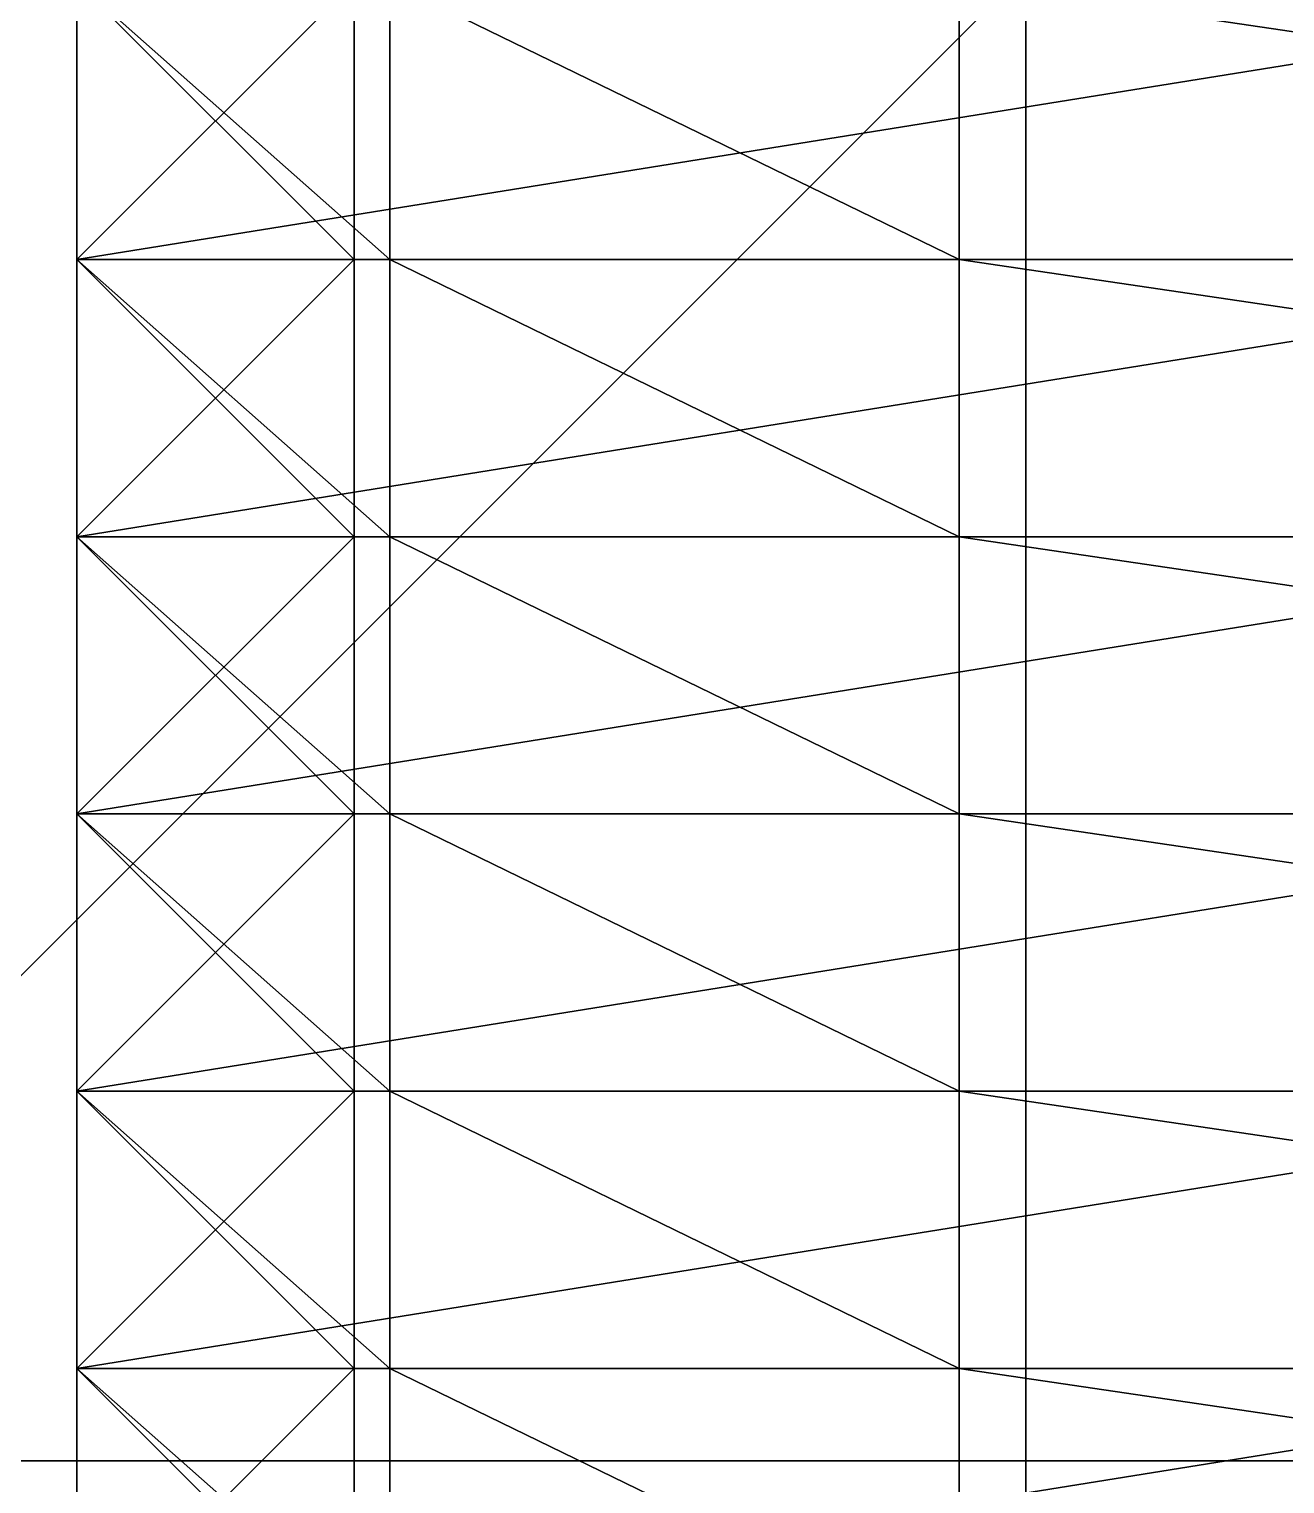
# Model space of a CAD drawing. Header units: millimetres. Extents: x -2 to 845, y -2 to 957.
# Drawn here: x 483.43 to 510.61, y 564.5 to 595.99 of the extents above; entities that cross this region are included whole.
import ezdxf

# ---------------------------------------------------------------- set-up
doc = ezdxf.new("R2010")
doc.units = ezdxf.units.MM
doc.header["$LTSCALE"] = 25.4

msp = doc.modelspace()

# ---------------------------------------------------------------- linework, layer by layer
for p, q in [((505, 905, 25), (505, 50, 25)), ((505, 905), (505, 50)), ((505, 905, 25), (505, 50, 25)), ((484.463, 597, 195), (484.463, 591, 195)), ((484.463, 597, 195), (484.463, 591, 195)), ((484.463, 597, 197.249), (484.463, 591, 197.249)), ((484.463, 597, 203.947), (484.463, 591, 203.947)), ((484.463, 597, 228.56), (484.463, 591, 228.56)), ((484.463, 597, 203.947), (484.463, 591, 203.947)), ((484.463, 597, 197.249), (484.463, 591, 197.249)), ((484.463, 597, 228.56), (484.463, 591, 228.56)), ((490.463, 597, 200.249), (490.463, 591, 200.249)), ((490.463, 597, 197.249), (490.463, 591, 197.249)), ((490.463, 597, 200.249), (490.463, 591, 200.249)), ((490.463, 597, 197.249), (490.463, 591, 197.249)), ((491.232, 597, 231.699), (491.232, 591, 231.699)), ((491.232, 597, 249.284), (491.232, 591, 249.284)), ((491.232, 597, 249.284), (491.232, 591, 249.284)), ((491.232, 597, 231.699), (491.232, 591, 231.699)), ((503.559, 597, 255), (503.559, 591, 255)), ((503.559, 597, 255), (503.559, 591, 255)), ((521.772, 591, 195), (484.463, 591, 195)), ((484.463, 591, 195), (484.463, 591, 197.249)), ((484.463, 591, 203.947), (484.463, 591, 228.56)), ((490.463, 591, 200.249), (484.463, 591, 203.947)), ((491.232, 591, 231.699), (484.463, 591, 228.56)), ((484.463, 591, 203.947), (484.463, 591, 228.56)), ((490.463, 591, 200.249), (484.463, 591, 203.947)), ((484.463, 591, 197.249), (490.463, 591, 197.249)), ((484.463, 591, 195), (484.463, 591, 197.249)), ((521.772, 591, 195), (484.463, 591, 195)), ((484.463, 591, 197.249), (490.463, 591, 197.249)), ((484.463, 591, 203.947), (484.463, 591, 228.56)), ((484.463, 591, 203.947), (484.463, 585, 203.947)), ((484.463, 591, 228.56), (484.463, 585, 228.56)), ((490.463, 591, 200.249), (484.463, 591, 203.947)), ((484.463, 591, 203.947), (484.463, 585, 203.947)), ((491.232, 591, 231.699), (484.463, 591, 228.56)), ((484.463, 591, 228.56), (484.463, 585, 228.56)), ((491.232, 591, 231.699), (484.463, 591, 228.56)), ((484.463, 591, 197.249), (490.463, 591, 197.249)), ((484.463, 591, 197.249), (484.463, 585, 197.249)), ((484.463, 591, 195), (484.463, 591, 197.249)), ((484.463, 591, 195), (484.463, 585, 195)), ((484.463, 591, 197.249), (484.463, 585, 197.249)), ((521.772, 591, 195), (484.463, 591, 195)), ((484.463, 591, 195), (484.463, 585, 195)), ((490.463, 591, 197.249), (490.463, 591, 200.249)), ((490.463, 591, 197.249), (490.463, 591, 200.249)), ((490.463, 591, 200.249), (490.463, 585, 200.249)), ((490.463, 591, 197.249), (490.463, 591, 200.249)), ((490.463, 591, 197.249), (490.463, 585, 197.249)), ((490.463, 591, 200.249), (490.463, 585, 200.249)), ((490.463, 591, 197.249), (490.463, 585, 197.249)), ((491.232, 591, 249.284), (491.232, 591, 231.699)), ((503.559, 591, 255), (491.232, 591, 249.284)), ((503.559, 591, 255), (491.232, 591, 249.284)), ((491.232, 591, 249.284), (491.232, 591, 231.699)), ((491.232, 591, 231.699), (491.232, 585, 231.699)), ((491.232, 591, 249.284), (491.232, 591, 231.699)), ((491.232, 591, 231.699), (491.232, 585, 231.699)), ((491.232, 591, 249.284), (491.232, 585, 249.284)), ((503.559, 591, 255), (491.232, 591, 249.284)), ((491.232, 591, 249.284), (491.232, 585, 249.284)), ((503.559, 591, 255), (544.216, 591, 255)), ((503.559, 591, 255), (503.559, 585, 255)), ((503.559, 591, 255), (544.216, 591, 255)), ((503.559, 591, 255), (544.216, 591, 255)), ((503.559, 591, 255), (503.559, 585, 255)), ((491.232, 585, 231.699), (484.463, 585, 228.56)), ((484.463, 585, 203.947), (484.463, 585, 228.56)), ((490.463, 585, 200.249), (484.463, 585, 203.947)), ((484.463, 585, 197.249), (490.463, 585, 197.249)), ((484.463, 585, 195), (484.463, 585, 197.249)), ((521.772, 585, 195), (484.463, 585, 195)), ((484.463, 585, 203.947), (484.463, 585, 228.56)), ((490.463, 585, 200.249), (484.463, 585, 203.947)), ((491.232, 585, 231.699), (484.463, 585, 228.56)), ((490.463, 585, 200.249), (484.463, 585, 203.947)), ((484.463, 585, 203.947), (484.463, 579, 203.947)), ((484.463, 585, 203.947), (484.463, 585, 228.56)), ((484.463, 585, 203.947), (484.463, 579, 203.947)), ((484.463, 585, 228.56), (484.463, 579, 228.56)), ((491.232, 585, 231.699), (484.463, 585, 228.56)), ((484.463, 585, 228.56), (484.463, 579, 228.56)), ((484.463, 585, 197.249), (490.463, 585, 197.249)), ((484.463, 585, 195), (484.463, 585, 197.249)), ((521.772, 585, 195), (484.463, 585, 195)), ((521.772, 585, 195), (484.463, 585, 195)), ((484.463, 585, 195), (484.463, 579, 195)), ((484.463, 585, 195), (484.463, 585, 197.249)), ((484.463, 585, 195), (484.463, 579, 195)), ((484.463, 585, 197.249), (484.463, 579, 197.249)), ((484.463, 585, 197.249), (490.463, 585, 197.249)), ((484.463, 585, 197.249), (484.463, 579, 197.249)), ((490.463, 585, 197.249), (490.463, 585, 200.249)), ((490.463, 585, 200.249), (490.463, 579, 200.249)), ((490.463, 585, 197.249), (490.463, 585, 200.249)), ((490.463, 585, 197.249), (490.463, 585, 200.249)), ((490.463, 585, 197.249), (490.463, 579, 197.249)), ((490.463, 585, 200.249), (490.463, 579, 200.249)), ((490.463, 585, 197.249), (490.463, 579, 197.249)), ((503.559, 585, 255), (491.232, 585, 249.284)), ((491.232, 585, 249.284), (491.232, 585, 231.699)), ((491.232, 585, 231.699), (491.232, 579, 231.699)), ((491.232, 585, 249.284), (491.232, 585, 231.699)), ((491.232, 585, 249.284), (491.232, 585, 231.699)), ((491.232, 585, 231.699), (491.232, 579, 231.699)), ((491.232, 585, 249.284), (491.232, 579, 249.284)), ((503.559, 585, 255), (491.232, 585, 249.284)), ((503.559, 585, 255), (491.232, 585, 249.284)), ((491.232, 585, 249.284), (491.232, 579, 249.284)), ((503.559, 585, 255), (544.216, 585, 255)), ((503.559, 585, 255), (544.216, 585, 255)), ((503.559, 585, 255), (503.559, 579, 255)), ((503.559, 585, 255), (544.216, 585, 255)), ((503.559, 585, 255), (503.559, 579, 255)), ((491.232, 579, 231.699), (484.463, 579, 228.56)), ((484.463, 579, 228.56), (484.463, 573, 228.56)), ((490.463, 579, 200.249), (484.463, 579, 203.947)), ((484.463, 579, 203.947), (484.463, 579, 228.56)), ((491.232, 579, 231.699), (484.463, 579, 228.56)), ((490.463, 579, 200.249), (484.463, 579, 203.947)), ((484.463, 579, 203.947), (484.463, 573, 203.947)), ((484.463, 579, 203.947), (484.463, 579, 228.56)), ((484.463, 579, 203.947), (484.463, 573, 203.947)), ((484.463, 579, 228.56), (484.463, 573, 228.56)), ((521.772, 579, 195), (484.463, 579, 195)), ((484.463, 579, 195), (484.463, 579, 197.249)), ((484.463, 579, 197.249), (490.463, 579, 197.249)), ((490.463, 579, 200.249), (484.463, 579, 203.947)), ((484.463, 579, 203.947), (484.463, 579, 228.56)), ((491.232, 579, 231.699), (484.463, 579, 228.56)), ((521.772, 579, 195), (484.463, 579, 195)), ((484.463, 579, 195), (484.463, 579, 197.249)), ((484.463, 579, 197.249), (490.463, 579, 197.249)), ((484.463, 579, 197.249), (484.463, 573, 197.249)), ((484.463, 579, 197.249), (490.463, 579, 197.249)), ((521.772, 579, 195), (484.463, 579, 195)), ((484.463, 579, 195), (484.463, 573, 195)), ((484.463, 579, 195), (484.463, 579, 197.249)), ((484.463, 579, 195), (484.463, 573, 195)), ((484.463, 579, 197.249), (484.463, 573, 197.249)), ((490.463, 579, 200.249), (490.463, 573, 200.249)), ((490.463, 579, 197.249), (490.463, 579, 200.249)), ((490.463, 579, 197.249), (490.463, 579, 200.249)), ((490.463, 579, 197.249), (490.463, 579, 200.249)), ((490.463, 579, 197.249), (490.463, 573, 197.249)), ((490.463, 579, 200.249), (490.463, 573, 200.249)), ((490.463, 579, 197.249), (490.463, 573, 197.249)), ((491.232, 579, 231.699), (491.232, 573, 231.699)), ((491.232, 579, 249.284), (491.232, 579, 231.699)), ((491.232, 579, 231.699), (491.232, 573, 231.699)), ((491.232, 579, 249.284), (491.232, 573, 249.284)), ((503.559, 579, 255), (491.232, 579, 249.284)), ((491.232, 579, 249.284), (491.232, 573, 249.284)), ((491.232, 579, 249.284), (491.232, 579, 231.699)), ((503.559, 579, 255), (491.232, 579, 249.284)), ((491.232, 579, 249.284), (491.232, 579, 231.699)), ((503.559, 579, 255), (491.232, 579, 249.284)), ((503.559, 579, 255), (503.559, 573, 255)), ((503.559, 579, 255), (544.216, 579, 255)), ((503.559, 579, 255), (503.559, 573, 255)), ((503.559, 579, 255), (544.216, 579, 255)), ((503.559, 579, 255), (544.216, 579, 255)), ((491.232, 573, 231.699), (484.463, 573, 228.56)), ((491.232, 573, 231.699), (484.463, 573, 228.56)), ((484.463, 573, 228.56), (484.463, 567, 228.56)), ((491.232, 573, 231.699), (484.463, 573, 228.56)), ((484.463, 573, 203.947), (484.463, 573, 228.56)), ((490.463, 573, 200.249), (484.463, 573, 203.947)), ((484.463, 573, 197.249), (490.463, 573, 197.249)), ((484.463, 573, 195), (484.463, 573, 197.249)), ((521.772, 573, 195), (484.463, 573, 195)), ((484.463, 573, 197.249), (490.463, 573, 197.249)), ((484.463, 573, 197.249), (484.463, 567, 197.249)), ((490.463, 573, 200.249), (484.463, 573, 203.947)), ((484.463, 573, 203.947), (484.463, 567, 203.947)), ((490.463, 573, 200.249), (484.463, 573, 203.947)), ((484.463, 573, 203.947), (484.463, 573, 228.56)), ((484.463, 573, 203.947), (484.463, 573, 228.56)), ((484.463, 573, 203.947), (484.463, 567, 203.947)), ((484.463, 573, 228.56), (484.463, 567, 228.56)), ((484.463, 573, 197.249), (490.463, 573, 197.249)), ((521.772, 573, 195), (484.463, 573, 195)), ((484.463, 573, 195), (484.463, 573, 197.249)), ((521.772, 573, 195), (484.463, 573, 195)), ((484.463, 573, 195), (484.463, 567, 195)), ((484.463, 573, 195), (484.463, 573, 197.249)), ((484.463, 573, 195), (484.463, 567, 195)), ((484.463, 573, 197.249), (484.463, 567, 197.249)), ((490.463, 573, 197.249), (490.463, 573, 200.249)), ((490.463, 573, 197.249), (490.463, 573, 200.249)), ((490.463, 573, 197.249), (490.463, 567, 197.249)), ((490.463, 573, 200.249), (490.463, 567, 200.249)), ((490.463, 573, 197.249), (490.463, 567, 197.249)), ((490.463, 573, 200.249), (490.463, 567, 200.249)), ((490.463, 573, 197.249), (490.463, 573, 200.249)), ((491.232, 573, 249.284), (491.232, 573, 231.699)), ((491.232, 573, 231.699), (491.232, 567, 231.699)), ((503.559, 573, 255), (491.232, 573, 249.284)), ((491.232, 573, 249.284), (491.232, 573, 231.699)), ((491.232, 573, 249.284), (491.232, 573, 231.699)), ((491.232, 573, 231.699), (491.232, 567, 231.699)), ((491.232, 573, 249.284), (491.232, 567, 249.284)), ((503.559, 573, 255), (491.232, 573, 249.284)), ((491.232, 573, 249.284), (491.232, 567, 249.284)), ((503.559, 573, 255), (491.232, 573, 249.284)), ((503.559, 573, 255), (544.216, 573, 255)), ((503.559, 573, 255), (503.559, 567, 255)), ((503.559, 573, 255), (544.216, 573, 255)), ((503.559, 573, 255), (503.559, 567, 255)), ((503.559, 573, 255), (544.216, 573, 255)), ((491.232, 567, 231.699), (484.463, 567, 228.56)), ((491.232, 567, 231.699), (484.463, 567, 228.56)), ((484.463, 567, 228.56), (484.463, 561, 228.56)), ((491.232, 567, 231.699), (484.463, 567, 228.56)), ((484.463, 567, 203.947), (484.463, 567, 228.56)), ((490.463, 567, 200.249), (484.463, 567, 203.947)), ((484.463, 567, 197.249), (490.463, 567, 197.249)), ((484.463, 567, 195), (484.463, 567, 197.249)), ((521.772, 567, 195), (484.463, 567, 195)), ((484.463, 567, 197.249), (490.463, 567, 197.249)), ((484.463, 567, 197.249), (490.463, 567, 197.249)), ((484.463, 567, 197.249), (484.463, 561, 197.249)), ((490.463, 567, 200.249), (484.463, 567, 203.947)), ((484.463, 567, 203.947), (484.463, 561, 203.947)), ((490.463, 567, 200.249), (484.463, 567, 203.947)), ((484.463, 567, 195), (484.463, 567, 197.249)), ((484.463, 567, 195), (484.463, 561, 195)), ((484.463, 567, 197.249), (484.463, 561, 197.249)), ((521.772, 567, 195), (484.463, 567, 195)), ((484.463, 567, 195), (484.463, 561, 195)), ((484.463, 567, 203.947), (484.463, 567, 228.56)), ((484.463, 567, 203.947), (484.463, 561, 203.947)), ((484.463, 567, 228.56), (484.463, 561, 228.56)), ((484.463, 567, 203.947), (484.463, 567, 228.56)), ((521.772, 567, 195), (484.463, 567, 195)), ((484.463, 567, 195), (484.463, 567, 197.249)), ((490.463, 567, 197.249), (490.463, 567, 200.249)), ((490.463, 567, 197.249), (490.463, 567, 200.249)), ((490.463, 567, 197.249), (490.463, 561, 197.249)), ((490.463, 567, 197.249), (490.463, 567, 200.249)), ((490.463, 567, 197.249), (490.463, 561, 197.249)), ((490.463, 567, 200.249), (490.463, 561, 200.249)), ((490.463, 567, 200.249), (490.463, 561, 200.249)), ((491.232, 567, 249.284), (491.232, 567, 231.699)), ((491.232, 567, 231.699), (491.232, 561, 231.699)), ((491.232, 567, 249.284), (491.232, 567, 231.699)), ((491.232, 567, 231.699), (491.232, 561, 231.699)), ((491.232, 567, 249.284), (491.232, 561, 249.284)), ((503.559, 567, 255), (491.232, 567, 249.284)), ((491.232, 567, 249.284), (491.232, 567, 231.699)), ((503.559, 567, 255), (491.232, 567, 249.284)), ((503.559, 567, 255), (491.232, 567, 249.284)), ((491.232, 567, 249.284), (491.232, 561, 249.284)), ((503.559, 567, 255), (544.216, 567, 255)), ((503.559, 567, 255), (544.216, 567, 255)), ((503.559, 567, 255), (544.216, 567, 255)), ((503.559, 567, 255), (503.559, 561, 255)), ((503.559, 567, 255), (503.559, 561, 255)), ((612.742, 565, 150), (472.742, 565, 150)), ((472.742, 565, 110), (612.742, 565, 110)), ((612.742, 565, 150), (472.742, 565, 150)), ((472.742, 565, 110), (612.742, 565, 110))]:
    msp.add_line(p, q)

# ---------------------------------------------------------------- meshes
mesh = msp.add_polyface()
corners = [(0, -2, -2), (545, 50, -2), (0, 957, -2), (670, -2, -2), (590, 50, -2), (670, 50, -2), (670, 0, -2), (670, 955, -2), (845, 957, -2), (545, 905, -2), (590, 905, -2), (670, 905, -2), (845, 955, -2)]
mesh.append_faces([[corners[k] for k in face] for face in [(5, 3, 6), (7, 10, 11), (8, 7, 12)]], dxfattribs={"vtx0": -1})
mesh.append_faces([[corners[k] for k in face] for face in [(0, 1, 2), (1, 3, 4), (4, 3, 5), (2, 7, 8), (9, 2, 1)]], dxfattribs={"vtx0": -1, "vtx1": -1})
mesh.append_faces([[corners[k] for k in face] for face in [(7, 2, 9)]], dxfattribs={"vtx0": -1, "vtx1": -1, "vtx2": -1})
mesh.append_faces([[corners[k] for k in face] for face in [(1, 0, 3), (7, 9, 10)]], dxfattribs={"vtx0": -1, "vtx2": -1})
mesh = msp.add_polyface()
corners = [(590, -2, 25), (130, 35, 25), (130, -2, 25), (505, 50, 25), (545, 50, 25), (505, 905, 25), (590, 50, 25), (100, 920, 25), (100, 905, 25), (130, 920, 25), (130, 955, 25), (590, 955, 25), (545, 905, 25), (590, 905, 25), (100, 50, 25), (100, 35, 25)]
mesh.append_faces([[corners[k] for k in face] for face in [(0, 1, 2), (4, 0, 6), (5, 7, 8), (11, 12, 13), (1, 14, 15)]], dxfattribs={"vtx0": -1})
mesh.append_faces([[corners[k] for k in face] for face in [(3, 4, 5), (7, 5, 9), (9, 5, 10), (10, 5, 11), (12, 5, 4), (14, 1, 3)]], dxfattribs={"vtx0": -1, "vtx1": -1})
mesh.append_faces([[corners[k] for k in face] for face in [(1, 0, 3), (3, 0, 4), (11, 5, 12)]], dxfattribs={"vtx0": -1, "vtx1": -1, "vtx2": -1})
mesh = msp.add_polyface()
corners = [(505, 905, 25), (505, 50), (505, 50, 25), (505, 905)]
mesh.append_faces([[corners[k] for k in face] for face in [(0, 1, 2), (1, 0, 3)]], dxfattribs={"vtx0": -1})
mesh = msp.add_polyface()
corners = [(651, 760, 85), (195, 729, 85), (195, 760, 85), (195, 120, 85), (650, 120, 85), (651, 120, 85)]
mesh.append_faces([[corners[k] for k in face] for face in [(0, 1, 2), (4, 0, 5)]], dxfattribs={"vtx0": -1})
mesh.append_faces([[corners[k] for k in face] for face in [(1, 0, 3), (3, 0, 4)]], dxfattribs={"vtx0": -1, "vtx1": -1})
mesh = msp.add_polyface()
corners = [(612.742, 565, 150), (472.742, 705, 150), (472.742, 565, 150), (612.742, 705, 150)]
mesh.append_faces([[corners[k] for k in face] for face in [(0, 1, 2), (1, 0, 3)]], dxfattribs={"vtx0": -1})
mesh = msp.add_polyface()
corners = [(612.742, 705, 110), (472.742, 565, 110), (472.742, 705, 110), (612.742, 565, 110)]
mesh.append_faces([[corners[k] for k in face] for face in [(0, 1, 2), (1, 0, 3)]], dxfattribs={"vtx0": -1})
mesh = msp.add_polyface()
corners = [(521.772, 597, 195), (484.463, 591, 195), (484.463, 597, 195), (521.772, 591, 195)]
mesh.append_faces([[corners[k] for k in face] for face in [(0, 1, 2), (1, 0, 3)]], dxfattribs={"vtx0": -1})
mesh = msp.add_polyface()
corners = [(484.463, 597, 197.249), (484.463, 591, 195), (484.463, 591, 197.249), (484.463, 597, 195)]
mesh.append_faces([[corners[k] for k in face] for face in [(0, 1, 2), (1, 0, 3)]], dxfattribs={"vtx0": -1})
mesh = msp.add_polyface()
corners = [(484.463, 597, 228.56), (484.463, 591, 203.947), (484.463, 591, 228.56), (484.463, 597, 203.947)]
mesh.append_faces([[corners[k] for k in face] for face in [(0, 1, 2), (1, 0, 3)]], dxfattribs={"vtx0": -1})
mesh = msp.add_polyface()
corners = [(490.463, 597, 200.249), (484.463, 591, 203.947), (484.463, 597, 203.947), (490.463, 591, 200.249)]
mesh.append_faces([[corners[k] for k in face] for face in [(0, 1, 2), (1, 0, 3)]], dxfattribs={"vtx0": -1})
mesh = msp.add_polyface()
corners = [(490.463, 591, 197.249), (484.463, 597, 197.249), (484.463, 591, 197.249), (490.463, 597, 197.249)]
mesh.append_faces([[corners[k] for k in face] for face in [(0, 1, 2), (1, 0, 3)]], dxfattribs={"vtx0": -1})
mesh = msp.add_polyface()
corners = [(491.232, 591, 231.699), (484.463, 597, 228.56), (484.463, 591, 228.56), (491.232, 597, 231.699)]
mesh.append_faces([[corners[k] for k in face] for face in [(0, 1, 2), (1, 0, 3)]], dxfattribs={"vtx0": -1})
mesh = msp.add_polyface()
corners = [(490.463, 597, 200.249), (490.463, 591, 197.249), (490.463, 591, 200.249), (490.463, 597, 197.249)]
mesh.append_faces([[corners[k] for k in face] for face in [(0, 1, 2), (1, 0, 3)]], dxfattribs={"vtx0": -1})
mesh = msp.add_polyface()
corners = [(491.232, 597, 249.284), (491.232, 591, 231.699), (491.232, 591, 249.284), (491.232, 597, 231.699)]
mesh.append_faces([[corners[k] for k in face] for face in [(0, 1, 2), (1, 0, 3)]], dxfattribs={"vtx0": -1})
mesh = msp.add_polyface()
corners = [(503.559, 591, 255), (491.232, 597, 249.284), (491.232, 591, 249.284), (503.559, 597, 255)]
mesh.append_faces([[corners[k] for k in face] for face in [(0, 1, 2), (1, 0, 3)]], dxfattribs={"vtx0": -1})
mesh = msp.add_polyface()
corners = [(544.216, 591, 255), (503.559, 597, 255), (503.559, 591, 255), (544.216, 597, 255)]
mesh.append_faces([[corners[k] for k in face] for face in [(0, 1, 2), (1, 0, 3)]], dxfattribs={"vtx0": -1})
mesh = msp.add_polyface()
corners = [(570.796, 591, 200.678), (538.286, 591, 195), (554.541, 591, 195), (521.772, 591, 195), (484.463, 591, 195), (490.463, 591, 197.249), (490.463, 591, 200.249), (484.463, 591, 203.947), (570.796, 591, 213.901), (484.463, 591, 228.56), (554.541, 591, 217.847), (554.541, 591, 241.847), (491.232, 591, 231.699), (491.232, 591, 249.284), (544.216, 591, 255), (503.559, 591, 255), (484.463, 591, 197.249)]
mesh.append_faces([[corners[k] for k in face] for face in [(0, 1, 2), (13, 14, 15)]], dxfattribs={"vtx0": -1})
mesh.append_faces([[corners[k] for k in face] for face in [(1, 0, 3), (3, 0, 4), (5, 0, 6), (6, 0, 7), (7, 8, 9), (9, 11, 12), (12, 11, 13)]], dxfattribs={"vtx0": -1, "vtx1": -1})
mesh.append_faces([[corners[k] for k in face] for face in [(4, 0, 5)]], dxfattribs={"vtx0": -1, "vtx1": -1, "vtx2": -1})
mesh.append_faces([[corners[k] for k in face] for face in [(7, 0, 8), (9, 8, 10), (9, 10, 11), (13, 11, 14)]], dxfattribs={"vtx0": -1, "vtx2": -1})
mesh.append_faces([[corners[k] for k in face] for face in [(16, 4, 5)]], dxfattribs={"vtx1": -1})
mesh = msp.add_polyface()
corners = [(484.463, 591, 228.56), (484.463, 585, 203.947), (484.463, 585, 228.56), (484.463, 591, 203.947)]
mesh.append_faces([[corners[k] for k in face] for face in [(0, 1, 2), (1, 0, 3)]], dxfattribs={"vtx0": -1})
mesh = msp.add_polyface()
corners = [(490.463, 591, 200.249), (484.463, 585, 203.947), (484.463, 591, 203.947), (490.463, 585, 200.249)]
mesh.append_faces([[corners[k] for k in face] for face in [(0, 1, 2), (1, 0, 3)]], dxfattribs={"vtx0": -1})
mesh = msp.add_polyface()
corners = [(491.232, 585, 231.699), (484.463, 591, 228.56), (484.463, 585, 228.56), (491.232, 591, 231.699)]
mesh.append_faces([[corners[k] for k in face] for face in [(0, 1, 2), (1, 0, 3)]], dxfattribs={"vtx0": -1})
mesh = msp.add_polyface()
corners = [(490.463, 585, 197.249), (484.463, 591, 197.249), (484.463, 585, 197.249), (490.463, 591, 197.249)]
mesh.append_faces([[corners[k] for k in face] for face in [(0, 1, 2), (1, 0, 3)]], dxfattribs={"vtx0": -1})
mesh = msp.add_polyface()
corners = [(484.463, 591, 197.249), (484.463, 585, 195), (484.463, 585, 197.249), (484.463, 591, 195)]
mesh.append_faces([[corners[k] for k in face] for face in [(0, 1, 2), (1, 0, 3)]], dxfattribs={"vtx0": -1})
mesh = msp.add_polyface()
corners = [(521.772, 591, 195), (484.463, 585, 195), (484.463, 591, 195), (521.772, 585, 195)]
mesh.append_faces([[corners[k] for k in face] for face in [(0, 1, 2), (1, 0, 3)]], dxfattribs={"vtx0": -1})
mesh = msp.add_polyface()
corners = [(490.463, 591, 200.249), (490.463, 585, 197.249), (490.463, 585, 200.249), (490.463, 591, 197.249)]
mesh.append_faces([[corners[k] for k in face] for face in [(0, 1, 2), (1, 0, 3)]], dxfattribs={"vtx0": -1})
mesh = msp.add_polyface()
corners = [(491.232, 591, 249.284), (491.232, 585, 231.699), (491.232, 585, 249.284), (491.232, 591, 231.699)]
mesh.append_faces([[corners[k] for k in face] for face in [(0, 1, 2), (1, 0, 3)]], dxfattribs={"vtx0": -1})
mesh = msp.add_polyface()
corners = [(503.559, 585, 255), (491.232, 591, 249.284), (491.232, 585, 249.284), (503.559, 591, 255)]
mesh.append_faces([[corners[k] for k in face] for face in [(0, 1, 2), (1, 0, 3)]], dxfattribs={"vtx0": -1})
mesh = msp.add_polyface()
corners = [(544.216, 585, 255), (503.559, 591, 255), (503.559, 585, 255), (544.216, 591, 255)]
mesh.append_faces([[corners[k] for k in face] for face in [(0, 1, 2), (1, 0, 3)]], dxfattribs={"vtx0": -1})
mesh = msp.add_polyface()
corners = [(570.796, 585, 200.678), (538.286, 585, 195), (554.541, 585, 195), (521.772, 585, 195), (484.463, 585, 195), (490.463, 585, 197.249), (490.463, 585, 200.249), (484.463, 585, 203.947), (570.796, 585, 213.901), (484.463, 585, 228.56), (554.541, 585, 217.847), (554.541, 585, 241.847), (491.232, 585, 231.699), (491.232, 585, 249.284), (544.216, 585, 255), (503.559, 585, 255), (484.463, 585, 197.249)]
mesh.append_faces([[corners[k] for k in face] for face in [(0, 1, 2), (13, 14, 15)]], dxfattribs={"vtx0": -1})
mesh.append_faces([[corners[k] for k in face] for face in [(1, 0, 3), (3, 0, 4), (5, 0, 6), (6, 0, 7), (7, 8, 9), (9, 11, 12), (12, 11, 13)]], dxfattribs={"vtx0": -1, "vtx1": -1})
mesh.append_faces([[corners[k] for k in face] for face in [(4, 0, 5)]], dxfattribs={"vtx0": -1, "vtx1": -1, "vtx2": -1})
mesh.append_faces([[corners[k] for k in face] for face in [(7, 0, 8), (9, 8, 10), (9, 10, 11), (13, 11, 14)]], dxfattribs={"vtx0": -1, "vtx2": -1})
mesh.append_faces([[corners[k] for k in face] for face in [(16, 4, 5)]], dxfattribs={"vtx1": -1})
mesh = msp.add_polyface()
corners = [(490.463, 585, 200.249), (484.463, 579, 203.947), (484.463, 585, 203.947), (490.463, 579, 200.249)]
mesh.append_faces([[corners[k] for k in face] for face in [(0, 1, 2), (1, 0, 3)]], dxfattribs={"vtx0": -1})
mesh = msp.add_polyface()
corners = [(484.463, 585, 228.56), (484.463, 579, 203.947), (484.463, 579, 228.56), (484.463, 585, 203.947)]
mesh.append_faces([[corners[k] for k in face] for face in [(0, 1, 2), (1, 0, 3)]], dxfattribs={"vtx0": -1})
mesh = msp.add_polyface()
corners = [(491.232, 579, 231.699), (484.463, 585, 228.56), (484.463, 579, 228.56), (491.232, 585, 231.699)]
mesh.append_faces([[corners[k] for k in face] for face in [(0, 1, 2), (1, 0, 3)]], dxfattribs={"vtx0": -1})
mesh = msp.add_polyface()
corners = [(521.772, 585, 195), (484.463, 579, 195), (484.463, 585, 195), (521.772, 579, 195)]
mesh.append_faces([[corners[k] for k in face] for face in [(0, 1, 2), (1, 0, 3)]], dxfattribs={"vtx0": -1})
mesh = msp.add_polyface()
corners = [(484.463, 585, 197.249), (484.463, 579, 195), (484.463, 579, 197.249), (484.463, 585, 195)]
mesh.append_faces([[corners[k] for k in face] for face in [(0, 1, 2), (1, 0, 3)]], dxfattribs={"vtx0": -1})
mesh = msp.add_polyface()
corners = [(490.463, 579, 197.249), (484.463, 585, 197.249), (484.463, 579, 197.249), (490.463, 585, 197.249)]
mesh.append_faces([[corners[k] for k in face] for face in [(0, 1, 2), (1, 0, 3)]], dxfattribs={"vtx0": -1})
mesh = msp.add_polyface()
corners = [(490.463, 585, 200.249), (490.463, 579, 197.249), (490.463, 579, 200.249), (490.463, 585, 197.249)]
mesh.append_faces([[corners[k] for k in face] for face in [(0, 1, 2), (1, 0, 3)]], dxfattribs={"vtx0": -1})
mesh = msp.add_polyface()
corners = [(491.232, 585, 249.284), (491.232, 579, 231.699), (491.232, 579, 249.284), (491.232, 585, 231.699)]
mesh.append_faces([[corners[k] for k in face] for face in [(0, 1, 2), (1, 0, 3)]], dxfattribs={"vtx0": -1})
mesh = msp.add_polyface()
corners = [(503.559, 579, 255), (491.232, 585, 249.284), (491.232, 579, 249.284), (503.559, 585, 255)]
mesh.append_faces([[corners[k] for k in face] for face in [(0, 1, 2), (1, 0, 3)]], dxfattribs={"vtx0": -1})
mesh = msp.add_polyface()
corners = [(544.216, 579, 255), (503.559, 585, 255), (503.559, 579, 255), (544.216, 585, 255)]
mesh.append_faces([[corners[k] for k in face] for face in [(0, 1, 2), (1, 0, 3)]], dxfattribs={"vtx0": -1})
mesh = msp.add_polyface()
corners = [(491.232, 573, 231.699), (484.463, 579, 228.56), (484.463, 573, 228.56), (491.232, 579, 231.699)]
mesh.append_faces([[corners[k] for k in face] for face in [(0, 1, 2), (1, 0, 3)]], dxfattribs={"vtx0": -1})
mesh = msp.add_polyface()
corners = [(490.463, 579, 200.249), (484.463, 573, 203.947), (484.463, 579, 203.947), (490.463, 573, 200.249)]
mesh.append_faces([[corners[k] for k in face] for face in [(0, 1, 2), (1, 0, 3)]], dxfattribs={"vtx0": -1})
mesh = msp.add_polyface()
corners = [(484.463, 579, 228.56), (484.463, 573, 203.947), (484.463, 573, 228.56), (484.463, 579, 203.947)]
mesh.append_faces([[corners[k] for k in face] for face in [(0, 1, 2), (1, 0, 3)]], dxfattribs={"vtx0": -1})
mesh = msp.add_polyface()
corners = [(484.463, 579, 197.249), (521.772, 579, 195), (484.463, 579, 195), (538.286, 579, 195), (554.541, 579, 195), (490.463, 579, 197.249), (570.796, 579, 200.678), (490.463, 579, 200.249), (484.463, 579, 203.947), (570.796, 579, 213.901), (484.463, 579, 228.56), (554.541, 579, 217.847), (554.541, 579, 241.847), (491.232, 579, 231.699), (491.232, 579, 249.284), (544.216, 579, 255), (503.559, 579, 255)]
mesh.append_faces([[corners[k] for k in face] for face in [(0, 1, 2), (15, 14, 16)]], dxfattribs={"vtx0": -1})
mesh.append_faces([[corners[k] for k in face] for face in [(1, 0, 3), (3, 0, 4), (4, 5, 6), (6, 8, 9), (9, 10, 11), (11, 10, 12), (12, 14, 15)]], dxfattribs={"vtx0": -1, "vtx1": -1})
mesh.append_faces([[corners[k] for k in face] for face in [(4, 0, 5), (6, 5, 7), (6, 7, 8), (9, 8, 10), (12, 10, 13), (12, 13, 14)]], dxfattribs={"vtx0": -1, "vtx2": -1})
mesh = msp.add_polyface()
corners = [(490.463, 573, 197.249), (484.463, 579, 197.249), (484.463, 573, 197.249), (490.463, 579, 197.249)]
mesh.append_faces([[corners[k] for k in face] for face in [(0, 1, 2), (1, 0, 3)]], dxfattribs={"vtx0": -1})
mesh = msp.add_polyface()
corners = [(521.772, 579, 195), (484.463, 573, 195), (484.463, 579, 195), (521.772, 573, 195)]
mesh.append_faces([[corners[k] for k in face] for face in [(0, 1, 2), (1, 0, 3)]], dxfattribs={"vtx0": -1})
mesh = msp.add_polyface()
corners = [(484.463, 579, 197.249), (484.463, 573, 195), (484.463, 573, 197.249), (484.463, 579, 195)]
mesh.append_faces([[corners[k] for k in face] for face in [(0, 1, 2), (1, 0, 3)]], dxfattribs={"vtx0": -1})
mesh = msp.add_polyface()
corners = [(490.463, 579, 200.249), (490.463, 573, 197.249), (490.463, 573, 200.249), (490.463, 579, 197.249)]
mesh.append_faces([[corners[k] for k in face] for face in [(0, 1, 2), (1, 0, 3)]], dxfattribs={"vtx0": -1})
mesh = msp.add_polyface()
corners = [(491.232, 579, 249.284), (491.232, 573, 231.699), (491.232, 573, 249.284), (491.232, 579, 231.699)]
mesh.append_faces([[corners[k] for k in face] for face in [(0, 1, 2), (1, 0, 3)]], dxfattribs={"vtx0": -1})
mesh = msp.add_polyface()
corners = [(503.559, 573, 255), (491.232, 579, 249.284), (491.232, 573, 249.284), (503.559, 579, 255)]
mesh.append_faces([[corners[k] for k in face] for face in [(0, 1, 2), (1, 0, 3)]], dxfattribs={"vtx0": -1})
mesh = msp.add_polyface()
corners = [(544.216, 573, 255), (503.559, 579, 255), (503.559, 573, 255), (544.216, 579, 255)]
mesh.append_faces([[corners[k] for k in face] for face in [(0, 1, 2), (1, 0, 3)]], dxfattribs={"vtx0": -1})
mesh = msp.add_polyface()
corners = [(491.232, 567, 231.699), (484.463, 573, 228.56), (484.463, 567, 228.56), (491.232, 573, 231.699)]
mesh.append_faces([[corners[k] for k in face] for face in [(0, 1, 2), (1, 0, 3)]], dxfattribs={"vtx0": -1})
mesh = msp.add_polyface()
corners = [(570.796, 573, 200.678), (538.286, 573, 195), (554.541, 573, 195), (521.772, 573, 195), (484.463, 573, 195), (490.463, 573, 197.249), (490.463, 573, 200.249), (484.463, 573, 203.947), (570.796, 573, 213.901), (484.463, 573, 228.56), (554.541, 573, 217.847), (554.541, 573, 241.847), (491.232, 573, 231.699), (491.232, 573, 249.284), (544.216, 573, 255), (503.559, 573, 255), (484.463, 573, 197.249)]
mesh.append_faces([[corners[k] for k in face] for face in [(0, 1, 2), (13, 14, 15)]], dxfattribs={"vtx0": -1})
mesh.append_faces([[corners[k] for k in face] for face in [(1, 0, 3), (3, 0, 4), (5, 0, 6), (6, 0, 7), (7, 8, 9), (9, 11, 12), (12, 11, 13)]], dxfattribs={"vtx0": -1, "vtx1": -1})
mesh.append_faces([[corners[k] for k in face] for face in [(4, 0, 5)]], dxfattribs={"vtx0": -1, "vtx1": -1, "vtx2": -1})
mesh.append_faces([[corners[k] for k in face] for face in [(7, 0, 8), (9, 8, 10), (9, 10, 11), (13, 11, 14)]], dxfattribs={"vtx0": -1, "vtx2": -1})
mesh.append_faces([[corners[k] for k in face] for face in [(16, 4, 5)]], dxfattribs={"vtx1": -1})
mesh = msp.add_polyface()
corners = [(490.463, 567, 197.249), (484.463, 573, 197.249), (484.463, 567, 197.249), (490.463, 573, 197.249)]
mesh.append_faces([[corners[k] for k in face] for face in [(0, 1, 2), (1, 0, 3)]], dxfattribs={"vtx0": -1})
mesh = msp.add_polyface()
corners = [(490.463, 573, 200.249), (484.463, 567, 203.947), (484.463, 573, 203.947), (490.463, 567, 200.249)]
mesh.append_faces([[corners[k] for k in face] for face in [(0, 1, 2), (1, 0, 3)]], dxfattribs={"vtx0": -1})
mesh = msp.add_polyface()
corners = [(484.463, 573, 228.56), (484.463, 567, 203.947), (484.463, 567, 228.56), (484.463, 573, 203.947)]
mesh.append_faces([[corners[k] for k in face] for face in [(0, 1, 2), (1, 0, 3)]], dxfattribs={"vtx0": -1})
mesh = msp.add_polyface()
corners = [(521.772, 573, 195), (484.463, 567, 195), (484.463, 573, 195), (521.772, 567, 195)]
mesh.append_faces([[corners[k] for k in face] for face in [(0, 1, 2), (1, 0, 3)]], dxfattribs={"vtx0": -1})
mesh = msp.add_polyface()
corners = [(484.463, 573, 197.249), (484.463, 567, 195), (484.463, 567, 197.249), (484.463, 573, 195)]
mesh.append_faces([[corners[k] for k in face] for face in [(0, 1, 2), (1, 0, 3)]], dxfattribs={"vtx0": -1})
mesh = msp.add_polyface()
corners = [(490.463, 573, 200.249), (490.463, 567, 197.249), (490.463, 567, 200.249), (490.463, 573, 197.249)]
mesh.append_faces([[corners[k] for k in face] for face in [(0, 1, 2), (1, 0, 3)]], dxfattribs={"vtx0": -1})
mesh = msp.add_polyface()
corners = [(491.232, 573, 249.284), (491.232, 567, 231.699), (491.232, 567, 249.284), (491.232, 573, 231.699)]
mesh.append_faces([[corners[k] for k in face] for face in [(0, 1, 2), (1, 0, 3)]], dxfattribs={"vtx0": -1})
mesh = msp.add_polyface()
corners = [(503.559, 567, 255), (491.232, 573, 249.284), (491.232, 567, 249.284), (503.559, 573, 255)]
mesh.append_faces([[corners[k] for k in face] for face in [(0, 1, 2), (1, 0, 3)]], dxfattribs={"vtx0": -1})
mesh = msp.add_polyface()
corners = [(544.216, 567, 255), (503.559, 573, 255), (503.559, 567, 255), (544.216, 573, 255)]
mesh.append_faces([[corners[k] for k in face] for face in [(0, 1, 2), (1, 0, 3)]], dxfattribs={"vtx0": -1})
mesh = msp.add_polyface()
corners = [(491.232, 561, 231.699), (484.463, 567, 228.56), (484.463, 561, 228.56), (491.232, 567, 231.699)]
mesh.append_faces([[corners[k] for k in face] for face in [(0, 1, 2), (1, 0, 3)]], dxfattribs={"vtx0": -1})
mesh = msp.add_polyface()
corners = [(570.796, 567, 200.678), (538.286, 567, 195), (554.541, 567, 195), (521.772, 567, 195), (484.463, 567, 195), (490.463, 567, 197.249), (490.463, 567, 200.249), (484.463, 567, 203.947), (570.796, 567, 213.901), (484.463, 567, 228.56), (554.541, 567, 217.847), (554.541, 567, 241.847), (491.232, 567, 231.699), (491.232, 567, 249.284), (544.216, 567, 255), (503.559, 567, 255), (484.463, 567, 197.249)]
mesh.append_faces([[corners[k] for k in face] for face in [(0, 1, 2), (13, 14, 15)]], dxfattribs={"vtx0": -1})
mesh.append_faces([[corners[k] for k in face] for face in [(1, 0, 3), (3, 0, 4), (5, 0, 6), (6, 0, 7), (7, 8, 9), (9, 11, 12), (12, 11, 13)]], dxfattribs={"vtx0": -1, "vtx1": -1})
mesh.append_faces([[corners[k] for k in face] for face in [(4, 0, 5)]], dxfattribs={"vtx0": -1, "vtx1": -1, "vtx2": -1})
mesh.append_faces([[corners[k] for k in face] for face in [(7, 0, 8), (9, 8, 10), (9, 10, 11), (13, 11, 14)]], dxfattribs={"vtx0": -1, "vtx2": -1})
mesh.append_faces([[corners[k] for k in face] for face in [(16, 4, 5)]], dxfattribs={"vtx1": -1})
mesh = msp.add_polyface()
corners = [(490.463, 561, 197.249), (484.463, 567, 197.249), (484.463, 561, 197.249), (490.463, 567, 197.249)]
mesh.append_faces([[corners[k] for k in face] for face in [(0, 1, 2), (1, 0, 3)]], dxfattribs={"vtx0": -1})
mesh = msp.add_polyface()
corners = [(490.463, 567, 200.249), (484.463, 561, 203.947), (484.463, 567, 203.947), (490.463, 561, 200.249)]
mesh.append_faces([[corners[k] for k in face] for face in [(0, 1, 2), (1, 0, 3)]], dxfattribs={"vtx0": -1})
mesh = msp.add_polyface()
corners = [(484.463, 567, 197.249), (484.463, 561, 195), (484.463, 561, 197.249), (484.463, 567, 195)]
mesh.append_faces([[corners[k] for k in face] for face in [(0, 1, 2), (1, 0, 3)]], dxfattribs={"vtx0": -1})
mesh = msp.add_polyface()
corners = [(521.772, 567, 195), (484.463, 561, 195), (484.463, 567, 195), (521.772, 561, 195)]
mesh.append_faces([[corners[k] for k in face] for face in [(0, 1, 2), (1, 0, 3)]], dxfattribs={"vtx0": -1})
mesh = msp.add_polyface()
corners = [(484.463, 567, 228.56), (484.463, 561, 203.947), (484.463, 561, 228.56), (484.463, 567, 203.947)]
mesh.append_faces([[corners[k] for k in face] for face in [(0, 1, 2), (1, 0, 3)]], dxfattribs={"vtx0": -1})
mesh = msp.add_polyface()
corners = [(490.463, 567, 200.249), (490.463, 561, 197.249), (490.463, 561, 200.249), (490.463, 567, 197.249)]
mesh.append_faces([[corners[k] for k in face] for face in [(0, 1, 2), (1, 0, 3)]], dxfattribs={"vtx0": -1})
mesh = msp.add_polyface()
corners = [(491.232, 567, 249.284), (491.232, 561, 231.699), (491.232, 561, 249.284), (491.232, 567, 231.699)]
mesh.append_faces([[corners[k] for k in face] for face in [(0, 1, 2), (1, 0, 3)]], dxfattribs={"vtx0": -1})
mesh = msp.add_polyface()
corners = [(503.559, 561, 255), (491.232, 567, 249.284), (491.232, 561, 249.284), (503.559, 567, 255)]
mesh.append_faces([[corners[k] for k in face] for face in [(0, 1, 2), (1, 0, 3)]], dxfattribs={"vtx0": -1})
mesh = msp.add_polyface()
corners = [(544.216, 561, 255), (503.559, 567, 255), (503.559, 561, 255), (544.216, 567, 255)]
mesh.append_faces([[corners[k] for k in face] for face in [(0, 1, 2), (1, 0, 3)]], dxfattribs={"vtx0": -1})
mesh = msp.add_polyface()
corners = [(612.742, 565, 150), (472.742, 565, 110), (612.742, 565, 110), (472.742, 565, 150)]
mesh.append_faces([[corners[k] for k in face] for face in [(0, 1, 2), (1, 0, 3)]], dxfattribs={"vtx0": -1})

doc.saveas('drawing.dxf')
